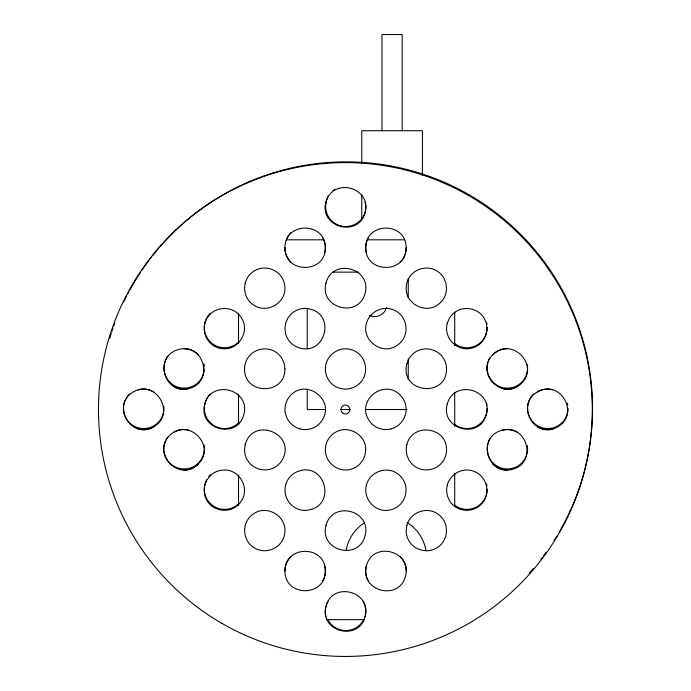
<?xml version="1.0" encoding="UTF-8"?>
<svg xmlns="http://www.w3.org/2000/svg" width="691" height="691" viewBox="0 0 691 691"><rect width="100%" height="100%" fill="white"/><g stroke="black" fill="none" stroke-linecap="round" stroke-linejoin="round"><path stroke-width="1.04" d="M284.934 247.767C284.666 221.535 325.608 221.535 325.34 247.767C325.608 273.99 284.666 273.99 284.934 247.767A31.795 25.144 -22.5 0 0 290.851 262.053M326.031 202.126C318.983 227.391 358.525 237.989 365.055 212.586C372.103 187.313 332.561 176.723 326.031 202.126A53.639 32.477 -7.5 0 0 328.044 217.458M284.934 571.025C284.666 544.793 325.608 544.793 325.34 571.025C325.608 597.249 284.666 597.249 284.934 571.025A31.795 25.144 22.5 0 1 290.851 556.739M406.153 247.767C406.42 273.99 365.479 273.99 365.746 247.767C365.479 221.535 406.42 221.535 406.153 247.767A31.795 25.144 22.5 0 1 400.236 262.053M366.437 565.791C359.389 591.064 398.932 601.654 405.462 576.251C412.51 550.986 372.967 540.388 366.437 565.791A31.795 25.144 -7.5 0 0 368.45 581.122M365.055 616.657C372.103 591.392 332.561 580.794 326.031 606.197C318.983 631.47 358.525 642.069 365.055 616.657A53.639 32.477 -7.5 0 0 363.043 601.325M363.25 378.582C367.491 370.929 365.936 360.901 359.83 354.699A20.074 19.901 7.5 0 0 345.543 348.782C336.612 348.834 328.389 355.139 326.031 363.76A20.514 20.333 -22.5 0 0 335.446 386.476C344.576 391.814 357.316 388.67 362.706 379.514M198.196 464.084C216.939 445.73 187.987 416.777 169.623 435.511C150.888 453.875 179.841 482.819 198.196 464.084A31.795 25.144 67.5 0 1 183.91 470.001M492.882 354.699C474.147 373.054 503.1 402.007 521.455 383.272C540.198 364.908 511.245 335.964 492.882 354.699A31.795 25.144 67.5 0 1 507.168 348.782M153.609 426.891C176.455 414.004 155.985 378.547 133.406 391.892C110.551 404.779 131.022 440.236 153.609 426.891A53.639 32.477 82.5 0 1 138.278 428.904M537.477 391.892C514.622 404.779 535.102 440.236 557.68 426.891C580.535 414.004 560.064 378.547 537.477 391.892A53.639 32.477 82.5 0 1 552.809 389.879M189.144 388.497C214.547 381.968 203.949 342.425 178.684 349.473C153.281 356.003 163.871 395.546 189.144 388.497A31.795 25.144 -82.5 0 1 173.812 386.485M391.175 428.904C399.795 426.546 406.101 418.323 406.153 409.392A20.074 19.901 82.5 0 0 400.236 395.105C384.317 378.504 356.539 399.821 368.45 419.497A20.514 20.333 -67.5 0 0 391.175 428.904M501.942 430.286C476.54 436.816 487.129 476.358 512.402 469.319C537.805 462.78 527.207 423.238 501.942 430.286A31.795 25.144 -82.5 0 1 517.274 432.307M286.765 239.82L323.207 239.82M367.102 239.82L404.321 239.82M333.027 272.142L358.819 272.142M325.504 409.53L307.236 409.53L307.236 389.137M340.551 409.53L350.225 409.53M365.263 409.53L407.18 409.53M326.731 619.646L364.382 619.646M299.903 428.904C291.291 426.546 284.986 418.323 284.934 409.392A20.074 19.901 -82.5 0 1 290.851 395.105C306.769 378.504 334.539 399.821 322.628 419.497A20.514 20.333 67.5 0 1 299.903 428.904M454.721 312.116L454.721 345.569M454.721 392.402L454.721 426.494M454.721 473.171L454.721 506.563M422.4 175.644L422.4 130.72L361.782 130.72L361.782 163.879M408.251 278.585L408.251 297.907M408.251 359.087L408.251 379.48M402.188 130.72L402.188 34.55L381.993 34.55L381.993 130.72M361.782 194.897L361.782 219.496M307.236 308.635L307.236 348.35M238.542 313.196L238.542 343.41M238.542 394.12L238.542 424.706M238.542 475.054L238.542 505.484M346.122 550.692A40.406 40.406 0 0 1 364.027 523.122M407.137 522.56A40.406 40.406 0 0 1 425.941 550.692M386.424 307.607A12.118 12.118 0 0 1 369.59 315.459M183.91 348.782A31.795 25.144 -67.5 0 1 198.196 354.699M138.278 389.879A53.639 32.477 -82.5 0 1 153.609 391.892M322.628 237.661A31.795 25.144 -7.5 0 1 324.649 252.992M173.812 432.307A31.795 25.144 82.5 0 1 189.144 430.286M326.031 616.657A53.639 32.477 7.5 0 1 328.044 601.325M552.809 428.904A53.639 32.477 -82.5 0 1 537.477 426.891M507.168 470.001A31.795 25.144 -67.5 0 1 492.882 464.084M400.236 556.739A31.795 25.144 -22.5 0 1 406.153 571.025M517.274 386.485A31.795 25.144 82.5 0 1 501.942 388.497M366.437 252.992A31.795 25.144 7.5 0 1 368.45 237.661M324.649 565.791A31.795 25.144 7.5 0 1 322.628 581.122M365.055 202.126A53.639 32.477 7.5 0 1 363.043 217.458M238.827 341.812A20.203 20.203 0 0 1 206.54 318.352M207.05 317.428A20.203 20.203 0 0 1 210.254 313.239M204.311 449.798A20.203 20.203 0 0 1 177.397 467.798A20.203 20.203 0 0 1 167.792 436.876M203.897 444.546A20.203 20.203 0 0 1 204.311 447.699M152.495 255.73A246.488 246.488 0 0 1 484.339 204.303A246.488 246.488 0 0 1 559.52 531.586M556.799 536.173A246.488 246.488 0 0 1 553.975 540.725M546.123 552.316A246.488 246.488 0 0 1 543.567 555.806M542.262 557.533A246.488 246.488 0 0 1 540.941 559.252M533.443 568.468A246.488 246.488 0 0 1 529.185 573.323M109.705 338.391A246.488 246.488 0 0 1 111.286 333.261M111.951 331.222A246.488 246.488 0 0 1 112.979 328.156M113.687 326.126A246.488 246.488 0 0 1 114.792 323.077M123.611 302.174A246.488 246.488 0 0 1 126.47 296.379M127.455 294.47A246.488 246.488 0 0 1 128.958 291.628M129.977 289.745A246.488 246.488 0 0 1 140.48 272.358M141.672 270.57A246.488 246.488 0 0 1 151.165 257.432M487.19 408.346A20.203 20.203 0 0 1 454.272 424.041M486.499 403.112A20.203 20.203 0 0 1 486.939 405.176M238.827 422.633A20.203 20.203 0 0 1 206.54 399.165M207.05 398.241A20.203 20.203 0 0 1 210.254 394.06M204.311 368.985A20.203 20.203 0 0 1 177.397 386.977A20.203 20.203 0 0 1 167.792 356.064M203.897 363.725A20.203 20.203 0 0 1 204.311 366.886M362.715 217.302A20.203 20.203 0 0 1 326.247 201.081M326.549 200.07A20.203 20.203 0 0 1 328.268 196.201M333.045 190.604A20.203 20.203 0 0 1 334.764 189.36M163.819 406.23A20.203 20.203 0 0 1 140.04 428.204A20.203 20.203 0 0 1 125.727 399.165M126.228 398.241A20.203 20.203 0 0 1 129.442 394.06M286.143 240.477A20.203 20.203 0 0 1 287.361 237.54M287.862 236.616A20.203 20.203 0 0 1 291.066 232.426M238.827 503.445A20.203 20.203 0 0 1 206.54 479.977M208.846 476.436A20.203 20.203 0 0 1 210.254 474.872M487.19 327.525A20.203 20.203 0 0 1 454.272 343.228M486.499 322.3A20.203 20.203 0 0 1 486.939 324.364M363.259 620.483A20.203 20.203 0 0 1 328.268 620.483M487.19 489.159A20.203 20.203 0 0 1 454.272 504.853M486.499 483.925A20.203 20.203 0 0 1 486.939 485.998M527.345 364.77A20.203 20.203 0 0 1 506.339 388.109A20.203 20.203 0 0 1 487.881 362.706M488.174 361.695A20.203 20.203 0 0 1 489.893 357.834M568.002 408.346A20.203 20.203 0 0 1 540.068 427.012A20.203 20.203 0 0 1 533.512 394.06M567.32 403.112A20.203 20.203 0 0 1 567.752 405.176M527.345 445.583A20.203 20.203 0 0 1 506.339 468.93A20.203 20.203 0 0 1 487.881 443.518M488.174 442.508A20.203 20.203 0 0 1 489.893 438.647M204.804 323.345C203.076 330.255 205.089 337.752 210.038 342.866A31.795 25.144 -67.5 0 0 224.325 348.782C239.25 349.231 249.676 331.179 241.815 318.473A31.795 25.144 -52.5 0 0 229.55 309.058L224.325 308.376L219.09 309.058L214.219 311.08A16.377 12.948 -52.5 0 0 204.804 323.345M204.804 404.166C197.756 429.431 237.307 440.029 243.837 414.617C250.885 389.353 211.334 378.754 204.804 404.166M204.804 484.978L204.113 490.204L204.804 495.438A16.377 12.948 52.5 0 0 214.219 507.704L219.09 509.725L224.325 510.407L229.55 509.725A31.795 25.144 52.5 0 0 241.815 500.31C249.676 487.604 239.25 469.552 224.325 470.001A31.795 25.144 67.5 0 0 210.038 475.918L206.825 480.107L204.804 484.978M245.21 282.939L244.528 288.173L245.21 293.399A31.795 25.144 -37.5 0 0 254.625 305.664C267.331 313.524 285.383 303.099 284.934 288.173A31.795 25.144 -22.5 0 0 279.017 273.886C274.914 270.086 269.36 267.676 263.729 268.099A16.394 12.965 -37.5 0 0 247.223 278.067L245.21 282.939M245.21 444.572L244.528 449.798A18.778 17.327 67.5 0 0 250.444 464.084C255.558 469.034 263.055 471.037 269.956 469.319A23.58 21.758 52.5 0 0 282.222 459.904C296.949 433.991 253.122 415.835 245.21 444.572M245.21 525.385L244.528 530.61L245.21 535.845L247.231 540.716A16.377 12.948 37.5 0 0 259.496 550.131C266.398 551.859 273.895 549.846 279.017 544.897A31.795 25.144 22.5 0 0 284.934 530.61C285.383 515.685 267.331 505.259 254.625 513.119A31.795 25.144 37.5 0 0 245.21 525.385M285.616 323.345L284.934 328.579L285.616 333.805A23.58 21.758 -37.5 0 0 295.031 346.079C325.228 361.324 338.91 310.259 305.137 308.376A18.778 17.327 -22.5 0 0 290.851 314.293L287.637 318.473L285.616 323.345M284.934 368.985C285.202 395.217 244.26 395.217 244.528 368.985A18.769 17.318 -67.5 0 1 250.436 354.708C255.549 349.758 263.046 347.746 269.956 349.473A23.58 21.758 -52.5 0 1 282.222 358.879L284.243 363.76L284.934 368.985M285.616 484.978C283.897 491.88 285.901 499.377 290.851 504.49A18.778 17.327 22.5 0 0 305.137 510.407C338.91 508.524 325.228 457.459 295.031 472.713A23.58 21.758 37.5 0 0 285.616 484.978M326.031 282.939C318.983 308.212 358.525 318.81 365.055 293.399C372.103 268.134 332.561 257.536 326.031 282.939M326.031 525.385C318.983 550.649 358.525 561.247 365.055 535.845C372.103 510.571 332.561 499.982 326.031 525.385M366.437 323.345C361.307 339.851 381.441 355.295 396.055 346.079A23.58 21.758 37.5 0 0 405.462 333.805C407.189 326.903 405.185 319.406 400.236 314.293A18.778 17.327 22.5 0 0 385.949 308.376C377.018 308.428 368.795 314.733 366.437 323.345M365.746 449.798L365.055 455.032L363.043 459.904L359.83 464.084A20.074 19.901 -7.5 0 1 345.543 470.01C336.612 469.949 328.389 463.644 326.031 455.032A20.514 20.333 22.5 0 1 335.446 432.307C348.143 424.447 366.195 434.872 365.746 449.798M366.437 484.978C362.896 497.278 373.149 510.649 385.949 510.407A18.787 17.344 -22.5 0 0 400.236 504.499C405.176 499.377 407.189 491.88 405.462 484.978A23.58 21.758 -37.5 0 0 396.055 472.713C385.086 466.105 369.521 472.558 366.437 484.978M406.844 363.76C399.32 392.6 446.36 398.793 446.559 368.985A18.778 17.327 67.5 0 0 440.642 354.699C435.529 349.75 428.031 347.746 421.13 349.473A23.58 21.758 52.5 0 0 408.856 358.879L406.844 363.76M406.844 444.572L406.153 449.798L406.844 455.032L408.856 459.904A23.58 21.758 -52.5 0 0 421.13 469.319C428.031 471.037 435.529 469.034 440.642 464.084A18.778 17.327 -67.5 0 0 446.559 449.798C447.034 426.805 412.328 422.236 406.844 444.572M406.844 525.385L406.153 530.61A31.795 25.144 -22.5 0 0 412.069 544.897C417.183 549.846 424.68 551.859 431.59 550.131A16.377 12.948 -37.5 0 0 443.855 540.716L445.876 535.845L446.559 530.61L445.876 525.385A31.795 25.144 -37.5 0 0 436.462 513.119C425.492 506.512 409.927 512.964 406.844 525.385M446.559 288.173L445.876 293.399A31.795 25.144 37.5 0 1 436.462 305.664C423.756 313.524 405.703 303.099 406.153 288.173A31.795 25.144 22.5 0 1 412.069 273.886C417.183 268.937 424.68 266.933 431.59 268.652A16.377 12.948 37.5 0 1 443.855 278.067L445.876 282.939L446.559 288.173M447.25 323.345C443.708 335.645 453.97 349.015 466.762 348.782A31.795 25.144 67.5 0 0 481.048 342.866C485.998 337.752 488.001 330.255 486.283 323.345A16.377 12.948 52.5 0 0 476.868 311.08L471.996 309.058L466.762 308.376L461.536 309.058A31.795 25.144 52.5 0 0 449.271 318.473L447.25 323.345M447.25 404.166C440.202 429.431 479.753 440.029 486.283 414.617C493.331 389.353 453.78 378.754 447.25 404.166M447.25 484.978L446.559 490.204L447.25 495.438L449.271 500.31A31.795 25.144 -52.5 0 0 461.536 509.725L466.762 510.407L471.996 509.725L476.868 507.704A16.377 12.948 -52.5 0 0 486.283 495.438C488.001 488.537 485.998 481.04 481.048 475.918A31.795 25.144 -67.5 0 0 466.762 470.001C457.831 470.053 449.608 476.367 447.25 484.978M342.218 412.691A4.474 4.474 0 0 0 349.706 410.687A4.474 4.474 0 0 0 344.222 405.202A4.474 4.474 0 0 0 342.218 412.691M221.923 623.368A246.92 246.92 0 0 0 592.299 409.53A246.92 246.92 0 0 0 221.923 195.691A246.92 246.92 0 0 0 221.923 623.368"/></g></svg>
